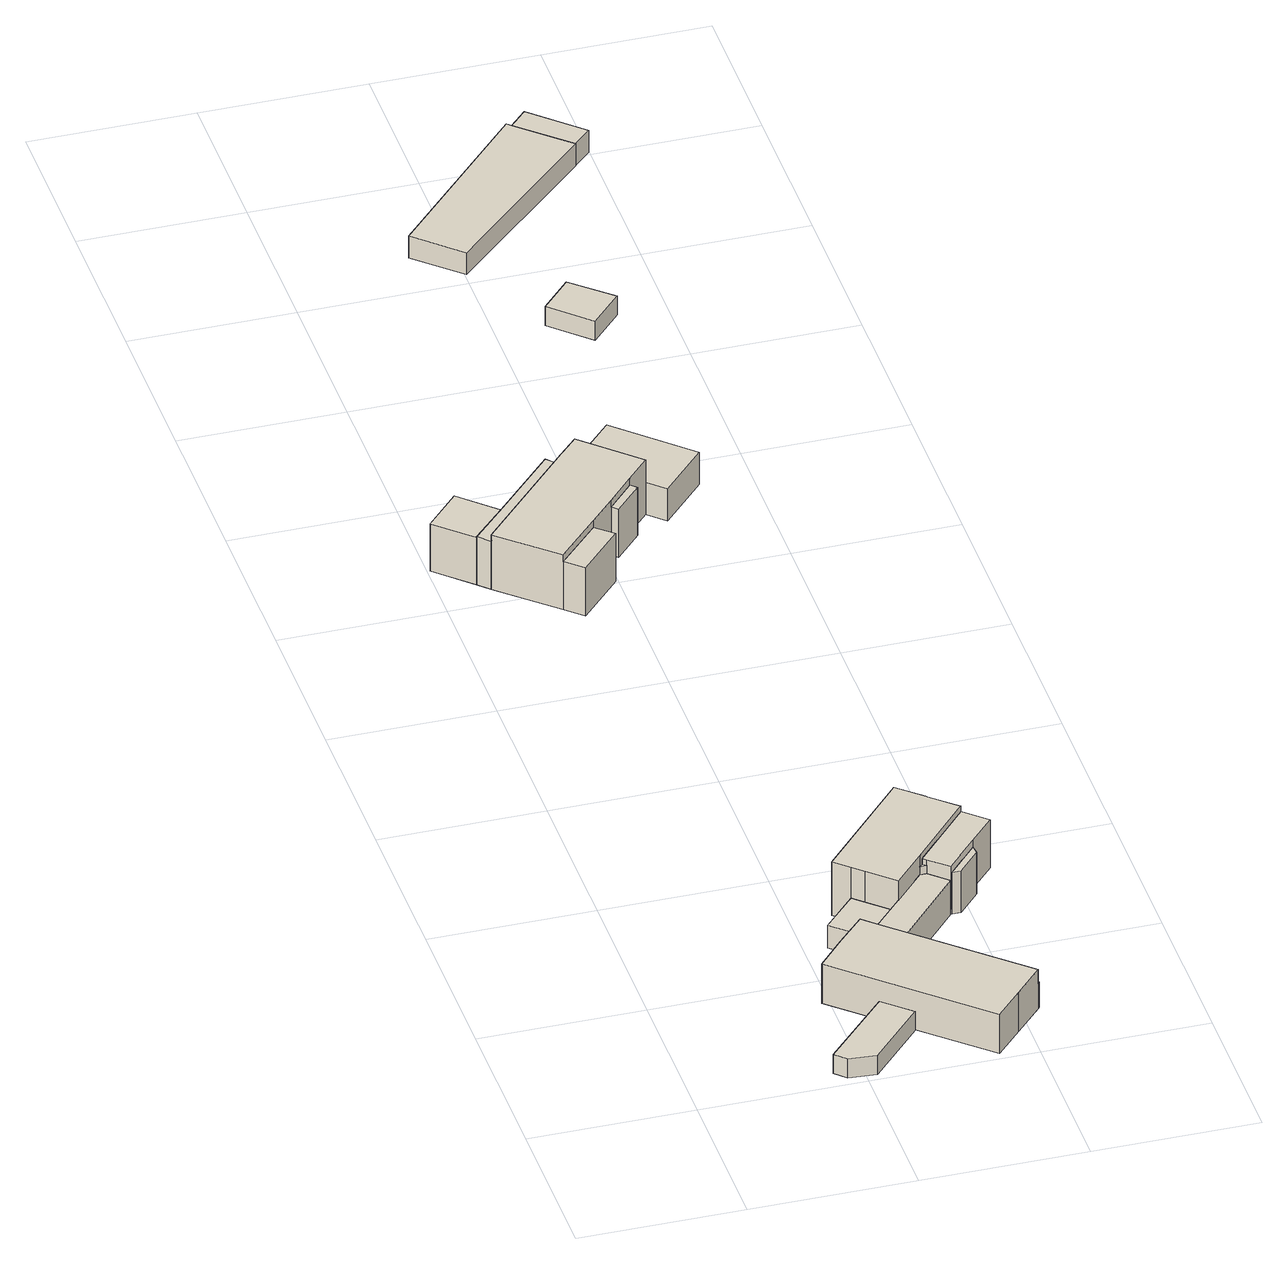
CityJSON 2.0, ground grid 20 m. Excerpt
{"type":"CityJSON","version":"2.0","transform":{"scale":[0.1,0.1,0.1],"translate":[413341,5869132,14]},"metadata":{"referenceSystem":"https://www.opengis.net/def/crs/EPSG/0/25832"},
"CityObjects":{
"building1":{"type":"Building","attributes":{"Gemeindeschluessel":"03454022","AbsoluteHoehe":"14.686","MittlereTraufHoehe":"17.306","Firsthoehe":"17.306","function":"51009_1610","roofType":"1000","measuredHeight":2.62},"address":[{"country":"Germany","locality":"Hilkenbrook"}],"geometry":[{"type":"MultiSurface","lod":"1","boundaries":[[[0,1,2,3,4]],[[5,6,7,8,9]],[[5,9,4,3]],[[6,5,3,2]],[[7,6,2,1]],[[8,7,1,0]],[[9,8,0,4]]]}]},
"building2":{"type":"Building","attributes":{"Gemeindeschluessel":"03454022","AbsoluteHoehe":"14.761","MittlereTraufHoehe":"19.377","Firsthoehe":"22.023","function":"31001_2000","roofType":"3100","measuredHeight":7.26},"address":[{"country":"Germany","locality":"Hilkenbrook"}],"children":["building2-1"],"geometry":[{"type":"MultiSurface","lod":"1","boundaries":[[[10,11,12,13,14,15,16]],[[17,18,19,20,21,22,23]],[[17,23,16,15]],[[18,17,15,14]],[[19,18,14,13]],[[12,24,25,13]],[[21,20,12,11]],[[22,21,11,10]],[[23,22,10,16]],[[24,20,19,25]]]}]},
"building2-1":{"type":"BuildingPart","attributes":{"AbsoluteHoehe":"14.761","MittlereTraufHoehe":"18.319","Firsthoehe":"18.319","roofType":"1000","measuredHeight":3.56},"parents":["building2"],"geometry":[{"type":"MultiSurface","lod":"1","boundaries":[[[24,26,27,28,25]],[[29,30,31,20,19]],[[29,19,25,28]],[[30,29,28,27]],[[31,30,27,26]],[[20,31,26,24]],[[19,20,24,25]]]}]},
"building3":{"type":"Building","attributes":{"Gemeindeschluessel":"03454022","BezugspunktDach":"2200","AbsoluteHoehe":"15.006","MittlereTraufHoehe":"19.718","Firsthoehe":"19.718","function":"51009_1610","measuredHeight":4.71},"address":[{"country":"Germany","locality":"Hilkenbrook"}],"geometry":[{"type":"MultiSurface","lod":"1","boundaries":[[[32,33,34,35,36]],[[37,38,39,40,41]],[[37,41,36,35]],[[38,37,35,34]],[[39,38,34,33]],[[40,39,33,32]],[[41,40,32,36]]]}]},
"building4":{"type":"Building","attributes":{"Gemeindeschluessel":"03454022","AbsoluteHoehe":"14.956","MittlereTraufHoehe":"21.99","Firsthoehe":"23.982","function":"31001_1000","roofType":"3100","measuredHeight":9.03},"address":[{"country":"Germany","locality":"Hilkenbrook","thoroughfareNumber":"13","thoroughfareName":"Loruper Straße"}],"children":["building4-1","building4-2","building4-3","building4-4","building4-5"],"geometry":[{"type":"MultiSurface","lod":"1","boundaries":[[[42,43,44,45,46,47,48,49,50,51]],[[52,53,54,55,56,57,58,59,60,37]],[[52,37,51,50]],[[49,61,62,50]],[[48,63,61,49]],[[55,54,48,47]],[[56,55,47,46]],[[57,56,46,45]],[[44,64,65,45]],[[43,66,64,44]],[[60,59,43,42]],[[51,67,68,69,70,42]],[[61,53,52,62]],[[54,53,61,63]],[[64,58,57,65]],[[66,59,58,64]],[[67,37,71,68]],[[69,68,71,60,70]]]}]},
"building4-1":{"type":"BuildingPart","attributes":{"AbsoluteHoehe":"14.956","MittlereTraufHoehe":"20.646","Firsthoehe":"20.646","roofType":"1000","measuredHeight":5.69},"parents":["building4"],"geometry":[{"type":"MultiSurface","lod":"1","boundaries":[[[66,72,73,65]],[[74,75,59,57]],[[74,57,65,73]],[[75,74,73,72]],[[59,75,72,66]],[[65,57,58,64]],[[64,58,59,66]]]}]},
"building4-2":{"type":"BuildingPart","attributes":{"AbsoluteHoehe":"14.956","MittlereTraufHoehe":"20.699","Firsthoehe":"20.699","roofType":"1000","measuredHeight":5.74},"parents":["building4"],"geometry":[{"type":"MultiSurface","lod":"1","boundaries":[[[76,77,78,79]],[[80,81,82,83]],[[81,80,78,77]],[[82,81,77,76]],[[83,82,76,79]],[[80,83,79,78]]]}]},
"building4-3":{"type":"BuildingPart","attributes":{"AbsoluteHoehe":"14.956","MittlereTraufHoehe":"20.814","Firsthoehe":"20.814","roofType":"1000","measuredHeight":5.86},"parents":["building4"],"geometry":[{"type":"MultiSurface","lod":"1","boundaries":[[[84,68,67]],[[71,38,37]],[[37,38,84,67]],[[68,71,37,67]],[[38,71,68,84]]]}]},
"building4-4":{"type":"BuildingPart","attributes":{"AbsoluteHoehe":"14.956","MittlereTraufHoehe":"21.466","Firsthoehe":"22.424","roofType":"2100","measuredHeight":7.47},"parents":["building4"],"geometry":[{"type":"MultiSurface","lod":"1","boundaries":[[[85,70,69,86,87,88]],[[39,38,71,60,89,80]],[[87,39,83,79,78,88]],[[38,39,87,86]],[[69,68,84,86]],[[89,60,70,85]],[[80,89,85,88]],[[79,83,80,78]],[[68,71,38,84]],[[60,71,68,69,70]]]}]},
"building4-5":{"type":"BuildingPart","attributes":{"AbsoluteHoehe":"14.956","MittlereTraufHoehe":"18.076","Firsthoehe":"18.076","roofType":"1000","measuredHeight":3.12},"parents":["building4"],"geometry":[{"type":"MultiSurface","lod":"1","boundaries":[[[90,91,62,63,92,93]],[[94,54,52,41,95,96]],[[94,96,93,92]],[[54,94,92,63]],[[41,52,62,91]],[[95,41,91,90]],[[96,95,90,93]],[[62,52,53,61]],[[61,53,54,63]]]}]},
"building5":{"type":"Building","attributes":{"Gemeindeschluessel":"03454033","AbsoluteHoehe":"14.514","MittlereTraufHoehe":"21.094","Firsthoehe":"22.988","function":"31001_1000","roofType":"3200","measuredHeight":8.47},"address":[{"country":"Germany","locality":"Lorup","thoroughfareNumber":"19","thoroughfareName":"Gehlenberger Straße"}],"children":["building5-1","building5-2","building5-3","building5-4","building5-5"],"geometry":[{"type":"MultiSurface","lod":"1","boundaries":[[[97,98,99,100,101,102,103,104]],[[105,106,107,108,109,110,111,112]],[[103,113,114,104]],[[106,105,103,102]],[[101,115,116,117,118,102]],[[108,107,101,100]],[[109,108,100,99]],[[110,109,99,98]],[[97,119,120,98]],[[112,111,97,104]],[[113,105,112,114]],[[115,107,121,116]],[[117,116,121,106,118]],[[119,111,110,120]]]}]},
"building5-1":{"type":"BuildingPart","attributes":{"AbsoluteHoehe":"14.514","MittlereTraufHoehe":"21.094","Firsthoehe":"21.094","roofType":"1000","measuredHeight":6.58},"parents":["building5"],"geometry":[{"type":"MultiSurface","lod":"1","boundaries":[[[122,123,120,119]],[[110,124,125,111]],[[124,110,120,123]],[[125,124,123,122]],[[111,125,122,119]],[[110,111,119,120]]]}]},
"building5-2":{"type":"BuildingPart","attributes":{"AbsoluteHoehe":"14.514","MittlereTraufHoehe":"21.094","Firsthoehe":"21.094","roofType":"1000","measuredHeight":6.58},"parents":["building5"],"geometry":[{"type":"MultiSurface","lod":"1","boundaries":[[[126,127,114,113]],[[112,128,129,105]],[[128,112,114,127]],[[129,128,127,126]],[[105,129,126,113]],[[112,105,113,114]]]}]},
"building5-3":{"type":"BuildingPart","attributes":{"BezugspunktDach":"4000","AbsoluteHoehe":"14.514","MittlereTraufHoehe":"20.889","Firsthoehe":"20.889","measuredHeight":6.38},"parents":["building5"],"geometry":[{"type":"MultiSurface","lod":"1","boundaries":[[[116,115,130]],[[107,121,131]],[[107,131,130,115]],[[116,121,107,115]],[[131,121,116,130]]]}]},
"building5-4":{"type":"BuildingPart","attributes":{"AbsoluteHoehe":"14.514","MittlereTraufHoehe":"20.978","Firsthoehe":"21.294","roofType":"5000","measuredHeight":6.78},"parents":["building5"],"geometry":[{"type":"MultiSurface","lod":"1","boundaries":[[[117,132,133,134,135,136,118]],[[137,138,139,140,131,121,106]],[[137,106,118,136]],[[135,141,142,136]],[[139,138,135,134]],[[140,139,134,133]],[[131,140,133,132]],[[117,116,130,132]],[[141,138,137,142]],[[116,121,131,130]],[[106,121,116,117,118]]]}]},
"building5-5":{"type":"BuildingPart","attributes":{"AbsoluteHoehe":"14.514","MittlereTraufHoehe":"20.889","Firsthoehe":"21.084","roofType":"3200","measuredHeight":6.57},"parents":["building5"],"geometry":[{"type":"MultiSurface","lod":"1","boundaries":[[[142,141,143,144]],[[145,138,137,146]],[[145,146,144,143]],[[138,145,143,141]],[[146,137,142,144]],[[137,138,141,142]]]}]},
"building6":{"type":"Building","attributes":{"Gemeindeschluessel":"03454033","AbsoluteHoehe":"14.528","MittlereTraufHoehe":"18.006","Firsthoehe":"19.847","function":"31001_2000","roofType":"3200","measuredHeight":5.32},"address":[{"country":"Germany","locality":"Lorup"}],"geometry":[{"type":"MultiSurface","lod":"1","boundaries":[[[147,148,149,150,151]],[[152,153,154,109,108]],[[152,108,151,150]],[[153,152,150,149]],[[154,153,149,148]],[[109,154,148,147]],[[108,109,147,151]]]}]},
"building7":{"type":"Building","attributes":{"Gemeindeschluessel":"03454033","AbsoluteHoehe":"14.192","MittlereTraufHoehe":"16.814","Firsthoehe":"16.814","function":"31001_2000","roofType":"1000","measuredHeight":2.62},"address":[{"country":"Germany","locality":"Lorup"}],"geometry":[{"type":"MultiSurface","lod":"1","boundaries":[[[155,156,157,158]],[[159,160,161,162]],[[159,162,158,157]],[[160,159,157,156]],[[161,160,156,155]],[[162,161,155,158]]]}]},
"building8":{"type":"Building","attributes":{"Gemeindeschluessel":"03454033","AbsoluteHoehe":"14.164","MittlereTraufHoehe":"17.244","Firsthoehe":"17.244","function":"51009_1610","roofType":"1000","measuredHeight":3.08},"address":[{"country":"Germany","locality":"Lorup"}],"children":["building8-1"],"geometry":[{"type":"MultiSurface","lod":"1","boundaries":[[[163,164,165,166]],[[167,168,169,170]],[[171,172,170,166]],[[168,173,174,164]],[[169,168,164,163]],[[170,169,163,166]],[[165,167,172,171]]]}]},
"building8-1":{"type":"BuildingPart","attributes":{"AbsoluteHoehe":"14.164","MittlereTraufHoehe":"17.244","Firsthoehe":"17.244","roofType":"1000","measuredHeight":3.08},"parents":["building8"],"geometry":[{"type":"MultiSurface","lod":"1","boundaries":[[[165,175,176,171]],[[177,178,167,172]],[[177,172,171,176]],[[178,177,176,175]],[[167,178,175,165]],[[171,172,173,174]]]}]}
},
"vertices":[
[164,18,33],[177,5,33],[211,2,33],[275,72,33],[242,102,33],[275,72,7],[211,2,7],[177,5,7],[164,18,7],[242,102,7],
[353,1,62],[385,36,62],[418,72,62],[268,208,62],[254,221,62],[221,186,62],[189,150,62],[221,186,8],[254,221,8],[268,208,8],[418,72,8],[385,36,8],[353,1,8],[189,150,8],[418,72,43],[268,208,43],
[420,74,43],[298,186,43],[271,211,43],[271,211,8],[298,186,8],[420,74,8],
[298,186,57],[374,271,57],[352,291,57],[344,291,57],[271,211,57],[344,291,10],[352,291,10],[374,271,10],[298,186,10],[271,211,10],
[415,370,83],[409,375,83],[384,398,83],[382,400,83],[353,426,83],[246,307,83],[264,291,83],[277,279,83],[308,251,83],[344,291,83],[308,251,10],[277,279,10],[264,291,10],[246,307,10],[353,426,10],[382,400,10],[384,398,10],[409,375,10],[415,370,10],[277,279,41],[308,251,41],[264,291,41],[384,398,66],[382,400,66],[409,375,66],[344,291,68],[348,295,68],[348,295,76],[415,370,76],[348,295,10],
[407,388,66],[395,399,66],[395,399,10],[407,388,10],
[387,272,67],[413,301,67],[412,312,67],[376,272,67],[412,312,10],[413,301,10],[387,272,10],[376,272,10],
[352,291,68],
[442,345,76],[352,291,76],[374,271,76],[412,312,76],[442,345,10],
[268,208,41],[271,211,41],[224,248,41],[254,221,41],[224,248,10],[268,208,10],[254,221,10],
[205,1049,80],[237,1084,80],[264,1113,80],[199,1174,80],[176,1150,80],[58,1023,80],[124,963,80],[175,1017,80],[124,963,5],[58,1023,5],[176,1150,5],[199,1174,5],[264,1113,5],[237,1084,5],[205,1049,5],[175,1017,5],[124,963,71],[175,1017,71],[176,1150,69],[173,1146,69],[173,1146,71],[58,1023,71],[205,1049,71],[237,1084,71],[173,1146,5],
[212,1042,71],[244,1077,71],[244,1077,5],[212,1042,5],
[145,944,71],[196,999,71],[196,999,5],[145,944,5],
[169,1149,69],[169,1149,5],
[169,1149,71],[166,1152,71],[160,1158,71],[86,1079,71],[45,1036,71],[45,1036,5],[86,1079,5],[160,1158,5],[166,1152,5],[86,1079,70],[45,1036,70],
[43,1120,70],[2,1076,70],[43,1120,5],[2,1076,5],
[264,1113,49],[284,1094,49],[338,1152,49],[253,1232,49],[199,1174,49],[253,1232,5],[338,1152,5],[284,1094,5],
[259,1498,28],[305,1455,28],[342,1495,28],[295,1537,28],[342,1495,2],[305,1455,2],[259,1498,2],[295,1537,2],
[149,1666,32],[202,1617,32],[378,1785,32],[314,1843,32],[378,1785,2],[202,1617,2],[149,1666,2],[314,1843,2],[319,1838,32],[319,1838,2],[378,1784,2],[378,1784,32],
[399,1805,32],[340,1860,32],[340,1860,2],[399,1805,2]
]}
